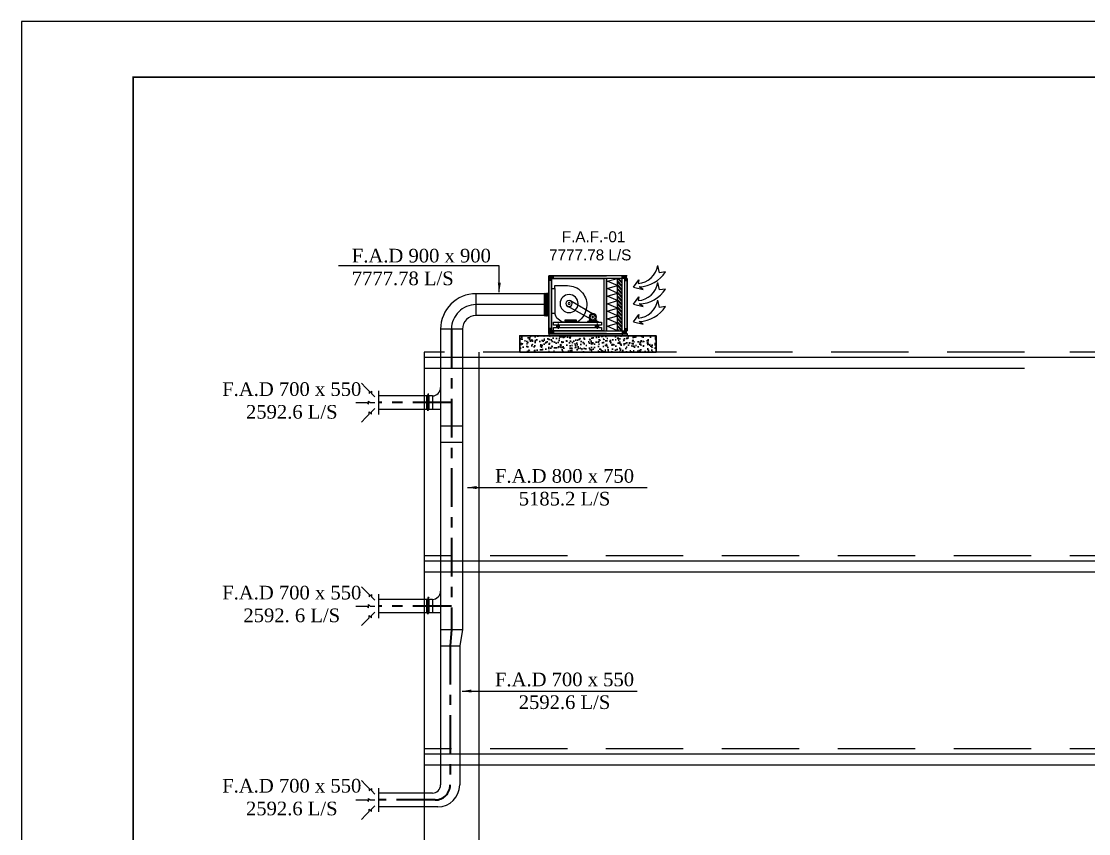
# Model space of a CAD drawing. Header units: inches. Extents: x 54.2 to 72.1, y 17.2 to 29.9.
# Drawn here: x 54.17 to 64.52, y 22 to 29.88 of the extents above; entities that cross this region are included whole.
import ezdxf

# ---------------------------------------------------------------- set-up
doc = ezdxf.new("R2010")
doc.units = ezdxf.units.IN
doc.header["$MEASUREMENT"] = 0
doc.linetypes.add('CENTER2', pattern=[1.125, 0.75, -0.125, 0.125, -0.125])
doc.linetypes.add('HIDDEN', pattern=[0.375, 0.25, -0.125])
for name, color, linetype in [('.1', 1, 'Continuous'), ('01_AC-EQUIP', 206, 'Continuous'), ('06_AC-FA.DUCT', 4, 'Continuous'), ('12-AC-FL.CONN.', 2, 'Continuous'), ('A.C.VOLUM DAMPER', 2, 'Continuous'), ('DASH', 1, 'Continuous'), ('R-GRILL', 2, 'Continuous'), ('template', 7, 'Continuous'), ('WALL', 2, 'Continuous')]:
    doc.layers.add(name, color=color, linetype=linetype)
for name, color, linetype, lineweight in [('04-AC_F.A.DUCT', 4, 'Continuous', 35), ('A-Handrail', 2, 'Continuous', 30), ('AC-TEXT', 7, 'Continuous', 30), ('exhaust grill', 220, 'Continuous', 18)]:
    doc.layers.add(name, color=color, linetype=linetype, lineweight=lineweight)
doc.styles.add('AC', font='romans.shx', dxfattribs={"height": 0.2})
doc.styles.add('arial', font='arial.ttf')
doc.dimstyles.get("Standard").update_dxf_attribs({"dimtxt": 0.18, "dimasz": 0.18, "dimexe": 0.18, "dimexo": 0.0625, "dimgap": 0.09, "dimtad": 0, "dimtih": 1, "dimtoh": 1, "dimdec": 4, "dimzin": 0, "dimdsep": 46, "dimtxsty": 'Standard', "dimcen": 0.09, "dimadec": 0, "dimazin": 0, "dimtfac": 1, "dimtdec": 4, "dimtofl": 0, "dimtmove": 0, "dimatfit": 3, "dimfxl": 1, "dimtolj": 1, "dimtzin": 0, "dimarcsym": 0})

# ---------------------------------------------------------------- blocks, each defined once
blk = doc.blocks.new('A$C74983092')
at = {"layer": '01_AC-EQUIP'}
for points in [[(-1.06341227331569, 0.0661180530900936), (-1.06341227331569, 0), (-1.027856086673239, 0), (-1.027856086673239, 0.0305618664475418), (-0.9965213909632666, 0.0305618664475418), (-0.9965213909632666, 0.0661180530900936)], [(5.5138e-12, 0.0661180530900936), (5.5138e-12, 0), (-0.0355561866370522, 0), (-0.0355561866370522, 0.0305618664475418), (-0.066890882346911, 0.0305618664475418), (-0.066890882346911, 0.0661180530900936)], [(-1.06341227331569, -0.7161180530459605), (-1.06341227331569, -0.6500000000000341), (-1.027856086673239, -0.6500000000000341), (-1.027856086673239, -0.6805618664034228), (-0.9965213909632666, -0.6805618664034228), (-0.9965213909632666, -0.7161180530459605)], [(-0.035556186642566, -0.6805618664034228), (-0.035556186642566, -0.6500000000000341), (1.10276e-11, -0.6500000000000341), (5.5138e-12, -0.7161180530459605), (-0.0668908823635093, -0.716118053068044), (-0.0668908823579386, -0.6805618664034228)]]:
    blk.add_hatch(color=7, dxfattribs=at).paths.add_polyline_path(points)
h = blk.add_hatch(dxfattribs=at)
h.set_pattern_fill('ANSI32', scale=0.0948164977134653, angle=-1.27e-14, style=0)
h.set_pattern_definition([(44.99999999999999, (-67.1014227711196, -493.5772060984355), (-0.0251420206880813, 0.0251420206880813), []), (44.99999999999999, (-67.08466142402233, -493.5772060984355), (-0.0251420206880813, 0.0251420206880813), [])])
h.paths.add_polyline_path([(-0.9310887849804884, 0.0302333555365237), (-0.9965213909626982, 0.0302333555365237), (-0.9965213909625844, -0.6805618664034228), (-0.9310887849804884, -0.6805618664034228)])
at = {"layer": '01_AC-EQUIP', "color": 7}
for p, q in [((-1.027856086678752, 0), (-1.063412273321318, 0)), ((-1.063053001566685, 0.0657895421790755), (5.5138e-12, 0.0657895421790755)), ((-1.062998754978024, 0.0302333555365237), (-0.0355561866370522, 0.0302333555365237)), ((-1.027442568335515, 0.0305618664475418), (-1.027442568335515, -0.6805618664034228)), ((-0.9965213909632666, 0.0305618664254723), (-0.9965213909632666, 0.0661180530680099)), ((-0.9965213909632666, -0.6805618664034228), (-0.9965213909632666, 0.0302333555365237)), ((-0.9310887849804884, -0.6805618664034228), (-0.9310887849804884, 0.0302333555365237)), ((5.5138e-12, 0.0661180530900936), (-0.7822361061304264, 0.0661180530900936)), ((-0.7822361061304264, 0.0661180530900936), (-0.7822361061304264, 0.0657895421790755)), ((-0.7466799194879741, 0.0305618664475418), (-0.7466799194879741, -0.6805618664034228)), ((-0.0355561866370522, 0.0305618664475418), (-0.7466799194879741, 0.0305618664475418)), ((-0.0668908823579386, 0.0305618664254723), (-0.0668908823579386, 0.0661180530680099)), ((-0.0355561866370522, -0.6805618664034228), (-0.0355561866370522, 0.0305618664475418)), ((-0.0355561866370522, 0.0302333555365237), (-0.0355561866370522, -0.6805618664034228)), ((-0.035556186642566, 0), (0, 0)), ((5.5138e-12, -0.7161180530459605), (5.5138e-12, 0.0661180530900936)), ((5.5138e-12, 0.0657895421790755), (5.5138e-12, -0.7161180530459605)), ((-0.0835336861751444, -0.0678184762324179), (-0.2551962765905955, -0.0678184762324179)), ((-0.0835336861751444, -0.1084757434622361), (-0.0835336861751444, -0.0678184762324179)), ((-0.6157219640492145, -0.4644343535248936), (-0.2975885112380183, -0.2740774804384216)), ((-0.5809447731493833, -0.5251260486125915), (-0.2558558821714314, -0.3469075145701481)), ((-0.6596862381755387, -0.5482910888884618), (-0.6596862381755387, -0.5693941776989107)), ((-0.6557149233435668, -0.5472636497386958), (-0.6342531144554187, -0.5472636497386958)), ((-0.5398064923746233, -0.5472636497386958), (-0.5612683012681714, -0.5472636497386958)), ((-0.5358351775314532, -0.5482910888884618), (-0.5358351775314532, -0.5693941776989107)), ((-0.3737563438382381, -0.5551600859434132), (-0.22267592112496, -0.5551600859434132)), ((-0.3473634210065484, -0.5418353732495123), (-0.3603464796625531, -0.5418353732495123)), ((-0.3538549503345507, -0.5483269025775713), (-0.3538549503345507, -0.5353438439214387)), ((-0.3538549503345507, -0.5509289749152658), (-0.3538549503345507, -0.5667562915617311)), ((-0.2862148714592081, -0.5418353732495123), (-0.2991979301153265, -0.5418353732495123)), ((-0.2927064007873241, -0.5483269025775713), (-0.2927064007873241, -0.5353438439214387)), ((-0.2927064007873241, -0.5509289749152658), (-0.2927064007873241, -0.5667562915617311)), ((-0.2319241023934069, -0.5418353732495123), (-0.2449071610495253, -0.5418353732495123)), ((-0.2384156317214092, -0.5483269025775713), (-0.2384156317214092, -0.5353438439214387)), ((-0.2384156317214092, -0.5509289749152658), (-0.2384156317214092, -0.5667562915617311)), ((5.5138e-12, -0.7161180530459605), (-1.063884330537518, -0.7161180530459605)), ((-1.027856086678752, -0.6500000000000341), (-1.063412273321318, -0.6500000000000341)), ((-1.063412273321318, -0.7161180530459605), (-1.063412273321318, -0.7482525299569005)), ((-0.0355561866370522, -0.6805618664034228), (-1.062998754978024, -0.6805618664034228)), ((0, -0.7196513443720959), (-1.06145408336681, -0.7196513443339541)), ((-0.9965213909632666, -0.6805618664254923), (-0.9965213909632666, -0.716118053068044)), ((-0.9965213909632666, -0.6805618664034228), (-0.9965213909632666, -0.7482525299668908)), ((-0.7822361061304264, -0.7161180530459605), (5.5138e-12, -0.7161180530459605)), ((-0.7466799194879741, -0.6805618664034228), (-0.0355561866370522, -0.6805618664034228)), ((-0.6552801762250624, -0.5803518220374289), (-0.6552801762250624, -0.6535521669068629)), ((-0.1271440881598096, -0.5803518220374289), (-0.1271440881598096, -0.6535521669068629)), ((-0.0668908823579386, -0.6805618664254923), (-0.0668908823579386, -0.716118053068044)), ((-0.035556186642566, -0.6500000000000341), (0, -0.6500000000000341)), ((5.5138e-12, -0.7161180530459605), (5.5138e-12, -0.7516742396885121)), ((0, -0.7482525299950425), (-1.063412273321318, -0.7482525299650149))]:
    blk.add_line(p, q, dxfattribs=at)
for points in [[(-1.062998754978024, 0.0302333555365237), (-1.062998754978024, -0.6805618664034228)], [(-1.062998754978024, -0.6805618664034228), (-1.062998754978024, 0.0302333555365237)], [(-0.9310887849804884, -0.0666953702393158), (-0.7917177559017432, -0.0055588044796338), (-0.9310887849804884, 0.0302333555365237)], [(-0.9310887849804884, -0.6805618664034228), (-0.9310887849804884, 0.0302333555365237)], [(-0.7822361061304264, 0.0302333555365237), (-0.7822361061304264, -0.6805618664034228)], [(-0.7822361061304264, -0.6805618664034228), (-0.7822361061304264, 0.0302333555365237)], [(-0.9310887849804884, -0.1690064529333313), (-0.7917177559017432, -0.1078698871736492), (-0.9310887849804884, -0.0666953702393158)], [(-0.9310887849804884, -0.2713175356273467), (-0.7917177559017432, -0.2101809698676647), (-0.9310887849804884, -0.1690064529333313)], [(-0.9310887849804884, -0.3736286183213622), (-0.7917177559017432, -0.3124920525616801), (-0.9310887849804884, -0.2713175356273467)], [(-0.9310887849804884, -0.4759397010153778), (-0.7917177559017432, -0.4148031352557098), (-0.9310887849804884, -0.3736286183213622)], [(-0.9310887849804884, -0.5782507837094073), (-0.7917177559017432, -0.5171142179497255), (-0.9310887849804884, -0.4759397010153778)], [(-0.9310887849804884, -0.6805618664034228), (-0.7917177559017432, -0.6194253006437407), (-0.9310887849804884, -0.5782507837094073)], [(-0.6300925701439724, -0.5334597345473358), (-0.6429285834962573, -0.5334597345473358), (-0.6429285834962573, -0.5548062380137964), (-0.5525928322052212, -0.5548062380137964), (-0.5525928322052212, -0.5334597345473358), (-0.5654288455685333, -0.5334597345473358)]]:
    blk.add_lwpolyline(points, dxfattribs=at)
for points in [[(-0.0835336861696305, -0.1084757434622361), (-0.0835336861696305, -0.4470972305657739), (-0.0355561866370522, -0.4470972305657739), (-0.0355561866370522, -0.1084757434622361)], [(-0.7153452237780016, -0.6047519369571149), (-0.0670790406069273, -0.6047519369571149), (-0.0670790406069273, -0.5610675649300703), (-0.7153452237780016, -0.5610675649300703)], [(-0.6705364138791765, -0.5610675649300703), (-0.6429285834962573, -0.5610675649300703), (-0.6429285834962573, -0.5551600859434132), (-0.6705364138791765, -0.5551600859434132)], [(-0.6488360624608731, -0.5334597345473358), (-0.6488360624608731, -0.5610675649300703), (-0.6429285834962573, -0.5610675649300703), (-0.6429285834962573, -0.5334597345473358)], [(-0.5466853532516894, -0.5334597345473358), (-0.5466853532516894, -0.5610675649300703), (-0.5525928322052212, -0.5610675649300703), (-0.5525928322052212, -0.5334597345473358)], [(-0.5249850018225289, -0.5610675649300703), (-0.5525928322052212, -0.5610675649300703), (-0.5525928322052212, -0.5551600859434132), (-0.5249850018225289, -0.5551600859434132)], [(-0.3737563438382381, -0.5610675649300703), (-0.22267592112496, -0.5610675649300703), (-0.22267592112496, -0.5334597345031824), (-0.3737563438382381, -0.5334597345031824)], [(-0.7153452237780016, -0.6805618664034228), (-0.0670790406069273, -0.6805618664034228), (-0.0670790406069273, -0.6368774943322251), (-0.7153452237780016, -0.6368774943322251)], [(-0.6764842480678795, -0.6368774943322251), (-0.6340761043935004, -0.6368774943322251), (-0.6340761043935004, -0.6047519369571149), (-0.6764842480678795, -0.6047519369571149)], [(-0.1059400163060786, -0.6368774943322251), (-0.1483481599914853, -0.6368774943322251), (-0.1483481599914853, -0.6047519369571149), (-0.1059400163060786, -0.6047519369571149)]]:
    blk.add_lwpolyline(points, close=True, dxfattribs=at)
for centre, radius in [((-0.2760350038054753, -0.3100987263814261), 0.1224686214962005), ((-0.2760350038054753, -0.3100987263814261), 0.0419771823760865), ((-0.2760350038054753, -0.3100987263814261), 0.0133567968928335), ((-0.5977607078618234, -0.4944520584516427), 0.0506650580988039), ((-0.5977607078618234, -0.4944520584516427), 0.0349809853134054), ((-0.5977607078618234, -0.4944520584516427), 0.0090887709326174), ((-0.3538549503345507, -0.5418353732495123), 0.0044360891452609), ((-0.2927064007873241, -0.5418353732495123), 0.0044360891452609), ((-0.2384156317214092, -0.5418353732495123), 0.0044360891452609)]:
    blk.add_circle(centre, radius, dxfattribs=at)
for centre, radius, start, end in [((-0.2560617241795171, -0.3284700381076249), 0.2606529986846992, 89.80976015741943, 181.0457477889566), ((-0.2174539211915771, -0.3158040325159135), 0.2997242231988396, 183.3325097716329, 234.9147116565992), ((-0.2244508818994291, -0.4182890336087583), 0.143831735934911, 276.9379635422223, 348.446025712098)]:
    blk.add_arc(centre, radius, start, end, dxfattribs=at)
for points in [[(-0.6705364138901473, -0.5551600859654826), (-0.6705364138901473, -0.5610675649300703), (-0.648836062466387, -0.5551600859654826), (-0.648836062466387, -0.5610675649300703)], [(-0.648836062466387, -0.5334597345473358), (-0.6429285834962573, -0.5334597345473358), (-0.648836062466387, -0.5610675649300703), (-0.6429285834962573, -0.5610675649300703)], [(-0.5466853532516894, -0.5334597345473358), (-0.5525928322161917, -0.5334597345473358), (-0.5466853532516894, -0.5610675649300703), (-0.5525928322161917, -0.5610675649300703)], [(-0.5249850018225289, -0.5551600859654826), (-0.5249850018225289, -0.5610675649300703), (-0.5466853532516894, -0.5551600859654826), (-0.5466853532516894, -0.5610675649300703)], [(-0.6340761043935004, -0.6047519369791843), (-0.6340761043935004, -0.6368774943542947), (-0.6764842480733364, -0.6047519369791843), (-0.6764842480733364, -0.6368774943542947)], [(-0.1483481599914853, -0.6047519369791843), (-0.1483481599914853, -0.6368774943542947), (-0.1059400163171631, -0.6047519369791843), (-0.1059400163171631, -0.6368774943542947)]]:
    blk.add_solid(points, dxfattribs=at)
blk = doc.blocks.new('A$C60D03859')
at = {"layer": '06_AC-FA.DUCT', "color": 7}
for p, q in [((-0.1558127203216486, 0.3060529760691395), (-0.2416909804820193, -0.0480226664227814)), ((-0.2416909804820193, -0.0480226664227814), (-0.1433488787573083, 0.099963914720945)), ((-0.1558127203216486, 0.3060529760691395), (0.1147845804468375, 0.1100686084132292)), ((0.1147845804468375, 0.1100686084132292), (-0.0223942763139462, 0.1415189279263274)), ((0.368831687983004, -0.6398957614569838), (0.6396806729974857, -0.5782841609722169)), ((0.4034023168899808, -0.8624658910747768), (0.368831687983004, -0.6398957614569838))]:
    blk.add_line(p, q, dxfattribs=at)
for centre, radius, start, end in [((1.032033660532647, 0.131174303266647), 1.17579683705174, 181.5210396419258, 237.680308011266), ((0.7547739186675813, 0.1919684622671838), 0.7788039283452896, 183.7141194048481, 261.5015847432789)]:
    blk.add_arc(centre, radius, start, end, dxfattribs=at)
blk = doc.blocks.new('A$C4FDA1B52')
at = {"layer": '12-AC-FL.CONN.', "color": 7, "linetype": 'Continuous'}
for p, q in [((-0.130057803587988, 0.0260115606276941), (-0.1560693642577462, -8.41283e-11)), ((-0.1560693644714775, -0.7999999999999547), (-0.156069364814357, 0)), ((-0.130057803587988, 0.0260115606276941), (-0.1040462429209583, 8.41283e-11)), ((-0.130057803418822, -0.7999999999999547), (-0.1300578028813106, 0)), ((-0.0780346822512002, 0.0260115607957232), (-0.1040462429209583, 8.41283e-11)), ((-0.1040462427508828, -0.7999999999999547), (-0.1040462423297868, 0)), ((-0.0780346822512002, 0.0260115607957232), (-0.0520231215014064, 0)), ((-0.0780346822830325, -0.7999999999999547), (-0.0780346823330547, 0)), ((-0.0260115608307388, 0.0260115606695308), (-0.0520231215014064, 0)), ((-0.0520231215323293, -0.7999999999999547), (-0.0520231215841705, 0)), ((-0.0260115608307388, 0.0260115606695308), (0, 0)), ((-0.0260115608452907, -0.7999999999999547), (-0.0260115606033651, 0)), ((-3.00133e-11, -0.7999999999999547), (-8.18545e-11, 0)), ((-0.130057803587988, -0.826011560627876), (-0.1560693642577462, -0.7999999999158263)), ((-0.130057803587988, -0.826011560627876), (-0.1040462429209583, -0.8000000000843099)), ((-0.0780346822512002, -0.8260115607959049), (-0.1040462429209583, -0.8000000000843099)), ((-0.0780346822512002, -0.8260115607959049), (-0.0520231215014064, -0.7999999999999547)), ((-0.0260115608307388, -0.8260115606697127), (-0.0520231215014064, -0.7999999999999547)), ((-0.0260115608307388, -0.8260115606697127), (0, -0.7999999999999547))]:
    blk.add_line(p, q, dxfattribs=at)
blk = doc.blocks.new('A$C180A56EA')
at = {"layer": 'A.C.VOLUM DAMPER'}
h = blk.add_hatch(dxfattribs=at)
h.set_pattern_fill('ANSI31', scale=0.001, style=0)
h.set_pattern_definition([(45, (129.5106854972666, -230.4802515764392), (-8.83883476483e-05, 8.83883476483e-05), [])])
h.paths.add_polyline_path([(0.0459236104537126, 0.0038522884871384), (0.0459236104757395, 0.0064864259926765), (0.0401378650209665, 0.0064864259843773), (0.0401377659472075, -0.0026821878719545), (0.045923610398944, -0.002682187910608), (0.0459236104210277, -4.8042745874e-05), (0.0602827424636132, -4.80428048775e-05), (0.060282742419048, 0.0127841165200664), (0.057027772506018, 0.0127841164832319), (0.0570277725136918, 0.0038522885038503)])
at = {"layer": 'A.C.VOLUM DAMPER', "color": 7}
for p, q in [((-0.124205645396529, 0.0032395575318844), (-0.1161417841011314, 0.0032395575586008)), ((-0.1161417841110222, 0.0003895282276574), (-0.1189918133195249, 0.0032395575121029)), ((-0.1185239970014038, -1.54124385006e-05), (-0.1161417841200603, 0.0023668006671471)), ((-0.1161417840827141, 0.0015027057817463), (-0.117878635802839, 0.0032395575777002)), ((-0.1174108196443342, -1.54123823393e-05), (-0.1161417841109085, 0.0012536231505749)), ((-0.1161417840918659, 0.0026158833734655), (-0.1167654581736031, 0.0032395575305202)), ((-0.1162976420150414, -1.5412354486e-05), (-0.1161417841392165, 0.0001404455212253)), ((-0.1161417841392165, 0.0001404455212253), (-0.1104386206297079, 0.0058436088784504)), ((-0.1161417841109085, 0.0012536231505749), (-0.1115517983340908, 0.0058436089256304)), ((-0.1161417841200603, 0.0023668006671471), (-0.1126649756442077, 0.0058436089164218)), ((-0.1161417841116474, -0.0026495575285423), (-0.116141784119435, 0.0058436089358622)), ((-0.1161417840916954, 0.0034799782964967), (-0.1137781533485906, 0.0058436089636018)), ((-0.116141784119435, 0.0058436089358622), (-0.1098621357728859, 0.0058436088972087)), ((-0.1161417840819183, 0.0057063334328689), (-0.1160045086540151, 0.0058436088607152)), ((-0.1161417841102832, 0.00459315587878), (-0.1148913310622959, 0.0058436089263125)), ((-0.1161417841301215, -0.0009727320703803), (-0.1098621356978526, 0.0053069161341739)), ((-0.1098621357742502, -0.0014374097250709), (-0.116141784082032, 0.0048422385099514)), ((-0.1161417841678656, -0.0020859096340189), (-0.1098621357355967, 0.0041937385705353)), ((-0.1098621357274681, -0.0025505873544205), (-0.1161417841010177, 0.0037290610402181)), ((-0.1108763431438149, -0.0026495575201295), (-0.1161417840918659, 0.0026158833734655)), ((-0.1119895207731645, -0.0026495574730632), (-0.1161417840827141, 0.0015027057817463)), ((-0.1131026981677508, -0.0026495574915941), (-0.1161417841110222, 0.0003895282276574)), ((-0.1098621357458285, -0.000324232095835), (-0.1160299767564936, 0.0058436089358622)), ((-0.1155922542643282, -0.0026495574817034), (-0.1098621357640184, 0.0030805610164464)), ((-0.1098621357926106, 0.0007889455334009), (-0.1149167992492437, 0.0058436089168765)), ((-0.1144790765881396, -0.0026495574819307), (-0.1098621357172931, 0.0019673833870968)), ((-0.1098621357360514, 0.0019021230406509), (-0.1138036215824343, 0.0058436089072131)), ((-0.1133658991184063, -0.0026495574633998), (-0.1098621357362219, 0.0008542058423302)), ((-0.1127788020882292, 0.001902122891039), (0.04013781548408701, 0.0019021190562114)), ((-0.1098621357827767, 0.0030153006698868), (-0.1126904440282885, 0.0058436088601468)), ((-0.1098621357919285, 0.004128478261606), (-0.1115772665866928, 0.0058436090006637)), ((-0.1098621357541845, 0.0052416559002779), (-0.1104640888917459, 0.005843608869128001)), ((0.0401378650126674, 0.0121137935189211), (-0.1098621355558009, 0.0121137935094851)), ((-0.0881772501351463, 0.0112657172460615), (-0.0993662094800527, -0.0074614711519132)), ((-0.0767591894462214, 0.0112657172532238), (-0.0655702301083068, -0.0074614711489573)), ((-0.0401723665405314, 0.0112657172276443), (-0.0513613258009116, -0.0074614712360415)), ((-0.028444203477676, 0.0112657171690955), (-0.0172552441116238, -0.0074614712800383)), ((0.0055944797386758, 0.0112657171720514), (-0.0055944795217044, -0.0074614712164873)), ((0.0173771373223701, 0.0112657171323747), (0.0285660967728916, -0.0074614713074368)), ((0.0401378650209665, 0.0064864259843773), (0.0401377659472075, -0.0026821878719545)), ((0.0459236104757395, 0.0064864259926765), (0.0401378650209665, 0.0064864259843773)), ((0.0459236104537126, 0.0038522884871384), (0.0459236104757395, 0.0064864259926765)), ((0.0570277725136919, 0.0038522885038503), (0.0459236105127445, 0.0038522884871384)), ((0.060282742419048, 0.0127841165200664), (0.057027772506018, 0.0127841164832319)), ((0.057027772506018, 0.0127841164832319), (0.0570277725136919, 0.0038522885038503)), ((0.060282742419048, 0.0127841165200664), (0.0602827424636132, -4.80428048775e-05)), ((-0.1242056454347278, -1.54123812024e-05), (-0.1161417841017567, -1.54123921163e-05)), ((-0.1142158758345602, -0.0026495574820444), (-0.1161417840549745, -0.0007236493171092)), ((-0.1153290534637961, -0.0026495575098977), (-0.1161417841020977, -0.0018368269653308)), ((-0.1098621357556624, -0.0026495574828402), (-0.1161417841116474, -0.0026495575285423)), ((-0.1122527215736397, -0.0026495575199021), (-0.1098621357270701, -0.0002589717492754)), ((-0.1111395439819205, -0.0026495574544185), (-0.1098621357179184, -0.0013721493411083)), ((-0.1100263663902012, -0.0026495574639682), (-0.1098621357462264, -0.0024853269703442)), ((-0.1098621355596094, -0.008309547597122), (0.0401378649243327, -0.008309547597122)), ((0.0401377659472075, -0.0026821878719545), (0.045923610398944, -0.002682187910608)), ((0.0602827424636132, -4.80428048775e-05), (0.0459236104369723, -4.8042745874e-05)), ((0.045923610398944, -0.002682187910608), (0.0459236104210277, -4.80427458172e-05))]:
    blk.add_line(p, q, dxfattribs=at)
at = {"layer": 'A.C.VOLUM DAMPER', "color": 7, "extrusion": (0, 0, -1)}
for centre, major_axis, ratio, start_param, end_param in [((-0.0937717298639598, 0.001902123028259), (0.0013450041392635, 0.0013450041392635), 0.9999999999676532, 3.926990832005278, 7.068583485595073), ((-0.0937717298639598, 0.001902123028259), (-0.001345004179139, 0.001345004179139), 0.9999999999040016, 2.35619450514621, 5.497787158736003), ((-0.0711647098711126, 0.0019021231460385), (0.0013450041426326, 0.0013450041426326), 0.9999999998888288, 3.926990832044693, 7.068583485634487), ((-0.0711647098711126, 0.0019021231460385), (-0.0013450041924277, 0.0013450041924277), 0.9999999998375536, 2.356194505112986, 5.49778715870278), ((-0.0457668461097285, 0.0019021230192777), (0.0013450041956857, 0.0013450041956857), 0.9999999999536584, 3.926990827051501, 7.068583480641293), ((9.9192e-12, 0.0019021230295095), (0.001345004092869, 0.001345004092869), 0.9999999999231018, 0.7853981685759788, 3.926990822165772), ((0.0229716170945551, 0.0019021229969951), (0.0013450041392419, 0.0013450041392419), 0.9999999999699456, 3.926990831944366, 7.068583485534158), ((0.0229716170945551, 0.0019021229969951), (-0.0013450041956917, 0.0013450041956917), 0.9999999999747561, 2.35619450022081, 5.497787153810606)]:
    blk.add_ellipse(centre, major_axis=major_axis, ratio=ratio, start_param=start_param, end_param=end_param, dxfattribs=at)
at = {"layer": 'A.C.VOLUM DAMPER', "color": 7, "extrusion": (0, 0, -0.9999999999999998)}
for centre, major_axis, ratio, start_param, end_param in [((-0.0457668461097285, 0.0019021230192777), (-0.0013450041259434, 0.0013450041259434), 0.9999999999912028, 2.356194505189812, 5.497787158779605), ((-0.0228497239120031, 0.001902122977441), (0.0013450040663097, 0.0013450040663097), 0.999999999879514, 3.926990802463995, 7.068583456053788), ((-0.0228497239120031, 0.001902122977441), (-0.0013450041724461, 0.0013450041724461), 0.999999999964557, 2.356194485452919, 5.497787139042712), ((9.9192e-12, 0.0019021230295095), (0.0013450040895427, 0.0013450040895427), 0.999999999908442, 3.926990802389763, 7.068583455979557)]:
    blk.add_ellipse(centre, major_axis=major_axis, ratio=ratio, start_param=start_param, end_param=end_param, dxfattribs=at)
blk = doc.blocks.new('ARR03B')
at = {"color": 7}
blk.add_lwpolyline([(0, 0), (-2, 0), (-3.5, 0), (-4, 0.5), (-4, -0.5), (-4.5, 0), (-6, 0)], dxfattribs=at)

msp = doc.modelspace()

# ---------------------------------------------------------------- hatches: boundary and pattern name
at = {"layer": 'A-Handrail', "ltscale": 0.01}
h = msp.add_hatch(dxfattribs=at)
h.set_pattern_fill('AR-CONC', color=254, scale=0.0005293335611365252, style=0)
h.set_pattern_definition([(49.99999999999999, (-1028.752864989534, -432.6957853647252), (0.09643645962413389, -0.008437092909567267), [0.0100838043396508, -0.1109218477361588]), (355, (-1028.752864989534, -432.6957853647252), (-0.01865552576951436, 0.1011328002698884), [0.008067043471720643, -0.08873778740971348]), (100.4514446999999, (-1028.74482864371, -432.6964884540231), (0.07778093360017876, 0.09269570323790477), [0.008569915012935678, -0.09426914337779269]), (46.18419999999997, (-1028.752864989534, -432.6688952198364), (0.1434912340649049, -0.02225441516310009), [0.0151257065094762, -0.1663827716042379]), (96.63555760999968, (-1028.740907397349, -432.670749740039), (0.1256659757060151, 0.1309709516515215), [0.01285487778097912, -0.1414038427737042]), (351.1841511700001, (-1028.752864989534, -432.6688952198364), (0.1256659757131473, 0.1309709516450696), [0.0121005477766268, -0.1331060753796496]), (21, (-1028.739419917121, -432.6756177560432), (0.08025458565003639, -0.05413240153670359), [0.0100838043396508, -0.1109218477361588]), (326, (-1028.739419917121, -432.6756177560432), (0.03271388775072052, 0.0974968720260209), [0.008067043471720643, -0.08873747818892706]), (71.45144499999998, (-1028.732732034902, -432.68012878961), (0.1129684732218086, 0.04336447099254077), [0.00856991501293561, -0.09426898087238882]), (37.50000000000001, (-1028.752864989534, -432.6957853647252), (0.001634901357573605, 0.04475781983876345), [0, -0.08766187239269768, 0, -0.09008198543421388, 0, -0.0890736050002488]), (7.500000000000001, (-1028.752864989534, -432.6957853647252), (0.03536988991052094, 0.05302894042517928), [0, -0.05136017676995476, 0, -0.08564511152476749, 0, -0.03394880794349103]), (327.5, (-1028.782847501094, -432.6957853647252), (0.07177265259630096, -0.003032416458481339), [0, -0.03361268113216935, 0, -0.1048715651323684, 0, -0.1391564998871811]), (317.5, (-1028.79629257357, -432.6957853647252), (0.07840974709129918, 0.01345909504588008), [0, -0.04369648547182015, 0, -0.0696454753058549, 0, -0.09882128252857789])])
h.paths.add_polyline_path([(59.00272914770143, 26.67464708214251), (59.00272914776306, 26.83344715050812), (60.32606305060439, 26.83344715026162), (60.32606305060439, 26.67464708214251)])

# ---------------------------------------------------------------- linework, layer by layer
at = {"layer": '.1', "color": 0}
msp.add_line((72.0641889617385, 29.88452872813124), (54.16845986738794, 29.88452872813124), dxfattribs=at)
at = {"layer": '04-AC_F.A.DUCT', "color": 7, "linetype": 'CENTER2', "ltscale": 0.5}
for p, q in [((58.34106219631161, 26.8979905182685), (58.34106219631161, 23.98563259156897)), ((58.34106219631161, 26.18501353809121), (57.63369610399378, 26.18501353809121)), ((58.34106219631161, 24.21059935505197), (57.63369610399378, 24.21059935505197)), ((58.34106219631161, 23.98563259156897), (58.32782885728327, 23.82683252322802)), ((58.32782885728327, 23.82683252322802), (58.32782885728327, 22.47580735833901)), ((58.18225743958925, 22.33023594064502), (57.63369610399378, 22.33024062902649))]:
    msp.add_line(p, q, dxfattribs=at)
msp.add_arc((58.18225743958925, 22.47580735833901), 0.1455714176939965, 270, 0, dxfattribs=at)
at = {"layer": '06_AC-FA.DUCT', "color": 7}
for p, q in [((59.2840780867115, 27.24205733300724), (58.57926229882305, 27.24205733300724)), ((59.2840780867115, 27.03032390855262), (58.57926229882305, 27.03032390855262)), ((58.23519548408427, 26.8979905182685), (58.23519548408427, 22.66107410473682)), ((58.44692890853894, 26.8979905182685), (58.44692890853894, 23.98563259156897)), ((57.63369610399378, 26.30026427573059), (57.63369610399378, 26.06976280045185)), ((58.15579544991388, 26.25118023323331), (57.63369610399378, 26.25118023323331)), ((58.15579544991388, 26.25118023323331), (58.15579544991388, 26.11884684294916)), ((58.23519548408427, 26.11884684294916), (57.63369610399378, 26.11884684294916)), ((58.23519548408427, 25.96004677460821), (58.44692890853894, 25.96004677460821)), ((58.23519548408427, 25.80124670626725), (58.44692890853894, 25.80124670626725)), ((57.63369610399378, 24.32585009269137), (57.63369610399378, 24.0953486174126)), ((58.15579544991388, 24.27676605019405), (57.63369610399378, 24.27676605019405)), ((58.15579544991388, 24.27676605019405), (58.15579544991388, 24.14443265990992)), ((58.23519548408427, 24.14443265990992), (57.63369610399378, 24.14443265990992)), ((58.23519548408427, 23.98563259156897), (58.44692890853894, 23.98563259156897)), ((58.44692890853894, 23.98563259156897), (58.42046223048213, 23.82683252322802)), ((58.23519548408427, 23.82683252322802), (58.42046223048213, 23.82683252322802)), ((58.42046223048213, 23.82683252322802), (58.42046223048213, 22.66107410473682)), ((58.23519548408427, 22.66107410473682), (58.23519548408427, 22.47580735833901)), ((58.42046223048213, 22.66107410473682), (58.42046223048213, 22.47580735833901)), ((57.63369610399378, 22.44549136666586), (57.63369610399378, 22.21498989138711)), ((58.15579544991388, 22.39640732416854), (57.63369610399378, 22.39640732416854)), ((58.20872880602752, 22.2640739338844), (57.63369610399378, 22.2640739338844))]:
    msp.add_line(p, q, dxfattribs=at)
at = {"layer": '06_AC-FA.DUCT', "color": 7, "linetype": 'CENTER2'}
msp.add_line((59.2840780867115, 27.13619062077994), (58.57926229882305, 27.13619062077994), dxfattribs=at)
at = {"layer": '06_AC-FA.DUCT', "color": 7}
for centre, radius, start, end in [((58.57926229882305, 26.8979905182685), 0.3440668147387443, 90, 180), ((58.57926229882305, 26.8979905182685), 0.1323333902841313, 90, 180), ((58.15579544991388, 26.33058026740377), 0.07940003417047876, 270, 0), ((58.15579544991388, 24.35616608436453), 0.07940003417047876, 270, 0), ((58.15579544991388, 22.47580735833901), 0.07940003417047876, 270, 0), ((58.20872880602752, 22.47580735833901), 0.2117334244546101, 270, 0)]:
    msp.add_arc(centre, radius, start, end, dxfattribs=at)
at = {"layer": '06_AC-FA.DUCT', "color": 7, "linetype": 'CENTER2'}
msp.add_arc((58.57926229882305, 26.8979905182685), 0.2382001025114341, 90, 180, dxfattribs=at)
at = {"layer": 'A-Handrail', "color": 254, "ltscale": 0.01}
msp.add_lwpolyline([(59.00272914770143, 26.67464708214251), (59.00272914770143, 26.83344715050812), (60.32606305060439, 26.83344715050812), (60.32606305060439, 26.67464708214251)], close=True, dxfattribs=at)
at = {"layer": 'DASH', "color": 252, "linetype": 'HIDDEN', "ltscale": 3}
for p, q in [((63.89906458824512, 26.67464708214251), (58.07639541574335, 26.67464708214251)), ((67.33973277375729, 26.67464708214251), (64.29606475906668, 26.67464708214251)), ((67.33973277375729, 24.70023289910328), (58.07639541574335, 24.70023289910328)), ((67.33973277375729, 22.82639209268), (58.07639541574335, 22.82639209268))]:
    msp.add_line(p, q, dxfattribs=at)
at = {"layer": 'template'}
msp.add_line((54.16845986738794, 29.88452872813124), (54.16845986738794, 17.1948299157736), dxfattribs=at)
at = {"layer": 'template', "linetype": 'Continuous', "const_width": 0.01538348159496552}
msp.add_lwpolyline([(55.25304950946988, 17.73712473681462), (71.52189414069753, 17.73712473681462), (71.52189414069753, 29.3422339070905), (55.25304950946988, 29.3422339070905)], close=True, dxfattribs=at)
at = {"layer": 'WALL', "color": 7, "linetype": 'Continuous'}
for p, q in [((58.57926229882305, 27.03032390855262), (58.57926229882305, 27.24205733300724)), ((58.44692890853894, 26.8979905182685), (58.23519548408427, 26.8979905182685)), ((57.63369610399378, 24.27676605019405), (57.63369610399378, 24.14443265990992)), ((57.63369610399378, 22.39640732416854), (57.63369610399378, 22.2640739338844))]:
    msp.add_line(p, q, dxfattribs=at)
at = {"layer": 'WALL', "color": 8, "linetype": 'Continuous'}
for p, q in [((58.07639541574335, 26.67464708214251), (58.07639541574335, 20.73959327781125)), ((67.33973277375729, 26.62171372602886), (58.07639541574335, 26.62171372602886)), ((58.60572897687987, 26.67464708214251), (58.60572897687987, 20.73959327781125)), ((63.89906458824512, 26.51584701380155), (58.07639541574335, 26.51584701380155)), ((67.33973277375729, 24.64729954298963), (58.07639541574335, 24.64729954298959)), ((67.33973277375729, 24.54143283076231), (58.07639541574335, 24.54143283076231)), ((69.87918594742366, 22.77345873656634), (58.07639541574335, 22.77345873656635)), ((67.33973277375729, 22.66759202433904), (58.07639541574335, 22.66759202433904))]:
    msp.add_line(p, q, dxfattribs=at)
at = {"layer": 'WALL', "linetype": 'Continuous'}
msp.add_line((57.63369610399378, 26.25118023323331), (57.63369610399378, 26.11884684294916), dxfattribs=at)

# ---------------------------------------------------------------- block references
at = {"layer": '01_AC-EQUIP', "color": 160, "xscale": -0.7152785838274694, "yscale": 0.7152785838274694, "zscale": 0.7152785838258444}
msp.add_blockref('A$C74983092', (59.2840780867115, 27.36865616048841), dxfattribs=at)
at = {"layer": '06_AC-FA.DUCT', "color": 7, "xscale": 0.2646078446369708, "yscale": 0.2646078446369708, "zscale": 0.2646078446415747}
msp.add_blockref('A$C4FDA1B52', (59.28407808671079, 27.24201018426221), dxfattribs=at)
at = {"layer": 'A.C.VOLUM DAMPER', "color": 7, "xscale": -0.8822225985507596, "yscale": 0.8822225985507596, "zscale": 0.88222259855077, "rotation": 270}
for p in [(58.11055670415961, 26.21576970166154), (58.11055670415961, 24.24135551862231)]:
    msp.add_blockref('A$C180A56EA', p, dxfattribs=at)
at = {"layer": 'exhaust grill', "xscale": 0.2646667805682626, "yscale": 0.2646667805682626, "zscale": 0.2646667805682626, "rotation": 90}
for p in [(60.18819581527015, 27.34722025739597), (60.18819581527015, 27.18056806236302), (60.18819581527015, 27.01132319577686)]:
    msp.add_blockref('A$C60D03859', p, dxfattribs=at)
at = {"layer": 'R-GRILL', "yscale": 0.03093695006560801, "zscale": 0.03093695004115624}
for p, xscale, rotation in [((57.46734812364998, 26.37389326992091), 0.03093695005185833, 135), ((57.41298078652827, 26.18501353824529), 0.03093695006560801, 180), ((57.46734812364998, 25.99613380632317), -0.03093695005185836, 45), ((57.46734812364998, 22.51912036085615), 0.03093695005185833, 135), ((57.41298078652827, 22.33024062918054), 0.03093695006560801, 180), ((57.46734812364998, 22.14136089725844), -0.03093695005185836, 45)]:
    msp.add_blockref('ARR03B', p, dxfattribs=dict(at, xscale=xscale, rotation=rotation))
at = {"layer": 'R-GRILL', "color": 7, "yscale": 0.03093695006560801, "zscale": 0.03093695004115624}
for p, xscale, rotation in [((57.46734812364998, 24.39947908688164), 0.03093695005185833, 135), ((57.41298078652827, 24.21059935520603), 0.03093695006560801, 180), ((57.46734812364998, 24.02171962328393), -0.03093695005185836, 45)]:
    msp.add_blockref('ARR03B', p, dxfattribs=dict(at, xscale=xscale, rotation=rotation))

# ---------------------------------------------------------------- texts
at = {"insert": (59.28779421349709, 27.84769905640659), "char_height": 0.1058667122273051, "attachment_point": 1, "style": 'arial'}
msp.add_mtext_dynamic_manual_height_columns('   F.A.F.-01\\P7777.78 L/S', width=2.059382533959877, gutter_width=1, heights=[0], dxfattribs=at)
at = {"layer": 'AC-TEXT', "color": 34, "linetype": 'Continuous', "insert": (57.37398995469069, 27.32193125584809), "char_height": 0.1323333902841313, "width": 2.09164008210516, "attachment_point": 7, "style": 'AC'}
msp.add_mtext('\\A1;{\\fTimes New Roman|b0|i0|c0|p18;\\C7;F.A.D 900 x 900\\P7777.78 L/S}', dxfattribs=at)
at = {"layer": 'AC-TEXT', "color": 3, "linetype": 'Continuous', "char_height": 0.1323333902841313, "width": 2.330202383998638, "attachment_point": 2, "style": 'AC'}
for s, insert in [('\\A1;{\\fTimes New Roman|b0|i0|c0|p18;\\C7;F.A.D 700 x 550\\P2592.6 L/S\\C3; }', (56.79162916409216, 26.38272658876471)), ('\\A1;{\\fTimes New Roman|b0|i0|c0|p18;\\C7;F.A.D 800 x 750\\P5185.2 L/S}', (59.43742254963789, 25.54039306022933)), ('\\A1;{\\fTimes New Roman|b0|i0|c0|p18;\\C7;F.A.D 700 x 550\\P2592. 6 L/S}', (56.79162916409216, 24.40831240572548)), ('\\A1;{\\fTimes New Roman|b0|i0|c0|p18;\\C7;F.A.D 700 x 550\\P2592.6 L/S}', (59.43742254963789, 23.56597887719007)), ('\\A1;{\\fTimes New Roman|b0|i0|c0|p18;\\C7;F.A.D 700 x 550\\P2592.6 L/S}', (56.79162916409216, 22.53447159930214))]:
    msp.add_mtext(s, dxfattribs=dict(at, insert=insert))

# ---------------------------------------------------------------- leaders
for points in [[(58.80471186409025, 27.25814198095423), (58.80471186409025, 27.51250404658004), (57.24600994049953, 27.51250404658004)], [(58.49498931247822, 25.36139977335567), (60.23987532433526, 25.36139977335567)], [(58.44380762091435, 23.38698559031644), (60.14141167365685, 23.38698559031644)]]:
    msp.add_leader(points, dimstyle='Standard', override={"dimasz": 0.09})

doc.saveas('drawing.dxf')
